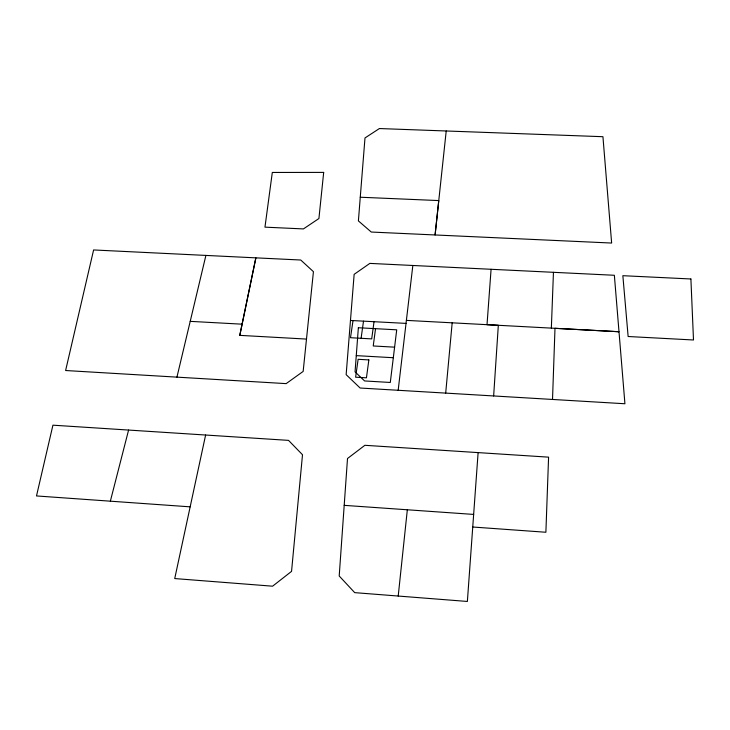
<?xml version="1.0" encoding="UTF-8"?>
<svg xmlns="http://www.w3.org/2000/svg" width="730" height="730" viewBox="0 0 730 730"><rect width="100%" height="100%" fill="white"/><g stroke="black" fill="none" stroke-linecap="round" stroke-linejoin="round"><path stroke-width="1.09" d="M552.519 399.456L554.992 328.308L619.004 331.73L487.019 324.686L491.08 269.288M551.351 328.117L553.449 272.317M493.644 395.961L498.325 325.288L406.373 320.379M478.114 452.609L467.373 601.456L354.707 592.641L339.204 575.988L347.507 458.513L364.872 445.3L548.586 457.153L545.885 532.252L472.739 527.014M350.464 320.461L346.148 374.645L360.136 388.022L624.926 403.754L614.359 275.274L369.845 263.393L354.15 274.334L350.464 320.461L406.017 323.39M360.264 197.228L364.991 137.952L379.408 128.544L602.934 136.702L611.64 243.044L371.278 232.04L358.403 220.907L360.264 197.228L438.766 200.577L435.089 234.969L446.212 130.98M445.692 393.105L452.18 322.806M398.215 596.045L407.331 509.777M398.169 390.295L412.842 265.483M375.548 328.673L373.231 345.974L394.601 347.161M374.025 321.72L371.707 338.884L350.5 337.716L353.019 320.598M361.095 338.3L363.513 321.154M239.787 335.362L255.865 257.854L300.742 260.017L313.435 271.67L303.16 371.415L286.151 383.624L65.618 370.521L93.604 249.952L255.865 257.854L239.787 335.362L306.5 339.076M205.623 435.016L174.725 578.561L272.591 586.19L291.553 571.362L302.503 454.744L288.532 440.373L52.925 425.179L36.5 495.944L190.156 506.839M176.934 377.154L205.906 255.409M110.349 501.2L128.589 430.07M190.22 321.355L242.132 324.184M356.267 355.629L393.315 357.727M344.195 505.352L473.651 514.422M358.357 327.743L355.054 371.88L364.599 380.951L390.295 382.465L396.719 329.823L358.357 327.743M323.682 172.399L318.919 218.535L303.415 228.919L264.963 227.149L272.308 172.453L323.682 172.399M368.86 359.917L366.442 377.821L355.61 377.191L358.129 359.306L368.86 359.917M690.899 278.979L622.854 275.694L628.138 336.512L693.5 339.988L690.899 278.979"/></g></svg>
